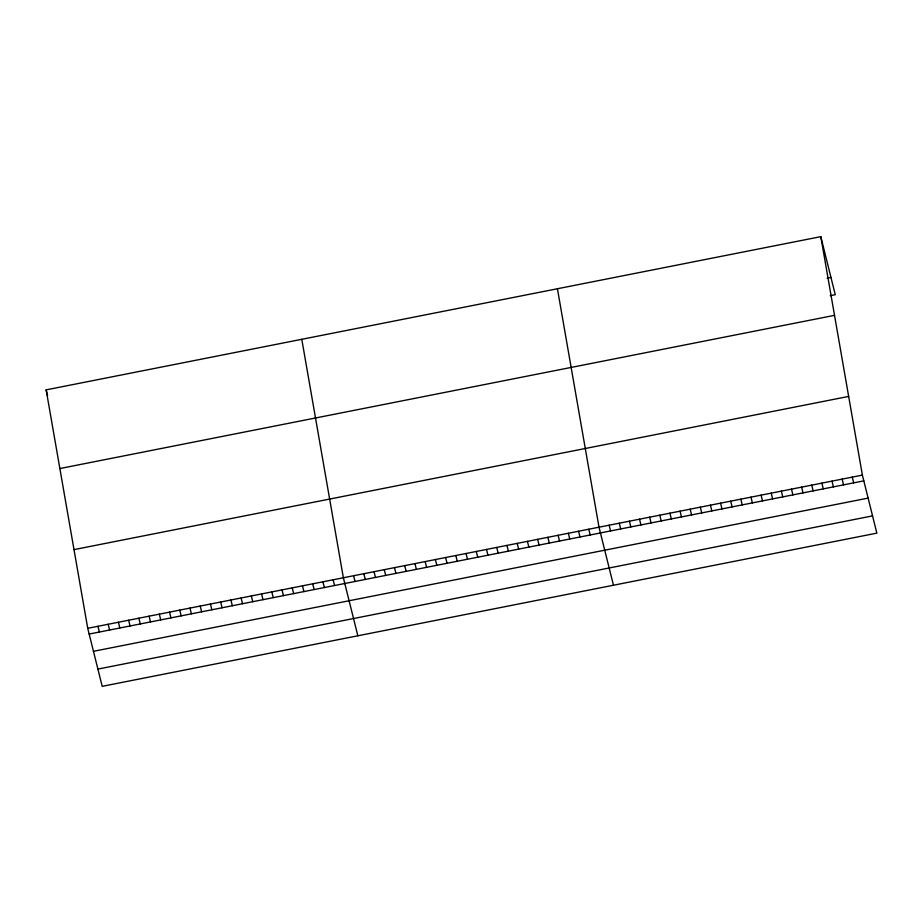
<?xml version="1.0" encoding="UTF-8"?>
<svg xmlns="http://www.w3.org/2000/svg" width="923" height="923" viewBox="0 0 923 923"><rect width="100%" height="100%" fill="white"/><g stroke="black" fill="none" stroke-linecap="round" stroke-linejoin="round"><path stroke-width="1.38" d="M820.801 236.657L862.382 475.114L876.85 533.136L102.199 686.343L87.731 628.309L46.15 389.864L820.801 236.657L835.269 294.691L830.204 295.695M827.17 278.181L830.965 277.431M59.868 468.549L834.519 315.343M74.013 549.623L848.664 396.417M87.731 628.309L862.382 475.114M89.162 634.055L863.813 480.86M93.465 651.315L868.116 498.108M97.896 669.094L872.547 515.888M852.252 477.11L853.683 482.867M842.122 479.118L843.553 484.863M831.992 481.125L833.423 486.871M821.862 483.121L823.293 488.867M811.732 485.129L813.163 490.874M801.602 487.136L803.033 492.882M791.473 489.132L792.903 494.878M781.343 491.14L782.773 496.886M771.213 493.147L772.643 498.893M761.083 495.143L762.513 500.889M750.953 497.151L752.383 502.897M740.823 499.147L742.254 504.904M730.693 501.154L732.124 506.9M720.563 503.162L721.994 508.908M710.433 505.158L711.864 510.915M700.303 507.165L701.734 512.911M690.173 509.173L691.604 514.919M680.043 511.169L681.474 516.915M669.913 513.176L671.344 518.922M659.783 515.184L661.214 520.93M649.654 517.18L651.084 522.926M639.524 519.188L640.954 524.933M629.394 521.183L630.824 526.941M619.264 523.191L620.694 528.937M609.134 525.199L610.565 530.944M613.472 585.228L599.004 527.195L557.423 288.749M588.77 529.225L590.212 534.971M578.548 531.244L579.979 536.99M568.326 533.263L569.756 539.009M558.103 535.294L559.534 541.04M547.87 537.313L549.3 543.059M537.648 539.332L539.078 545.078M527.425 541.351L528.856 547.108M517.192 543.382L518.634 549.127M506.969 545.401L508.4 551.146M496.747 547.42L498.178 553.165M486.525 549.439L487.955 555.196M476.291 551.469L477.733 557.215M466.069 553.488L467.5 559.234M455.847 555.508L457.277 561.253M445.624 557.538L447.055 563.284M435.391 559.557L436.821 565.303M425.168 561.576L426.599 567.322M414.946 563.595L416.377 569.353M404.712 565.626L406.155 571.372M394.49 567.645L395.921 573.391M384.268 569.664L385.699 575.41M374.046 571.683L375.476 577.44M363.812 573.714L365.254 579.459M353.59 575.733L355.02 581.478M357.836 635.785L343.368 577.752L301.786 339.306M333.134 579.782L334.576 585.528M322.912 581.802L324.342 587.547M312.689 583.821L314.12 589.566M302.467 585.84L303.898 591.597M292.233 587.87L293.676 593.616M282.011 589.889L283.442 595.635M271.789 591.908L273.22 597.654M261.567 593.939L262.997 599.685M251.333 595.958L252.775 601.704M241.111 597.977L242.541 603.723M230.888 599.996L232.319 605.753M220.655 602.027L222.097 607.772M210.432 604.046L211.863 609.791M200.21 606.065L201.641 611.811M189.988 608.084L191.419 613.841M179.754 610.115L181.196 615.86M169.532 612.134L170.963 617.879M159.31 614.153L160.74 619.91M149.088 616.183L150.518 621.929M138.854 618.202L140.284 623.948M128.632 620.221L130.062 625.967M118.409 622.24L119.84 627.998M108.176 624.271L109.618 630.017M46.15 389.864L47.581 395.609M97.953 626.29L99.384 632.036"/></g></svg>
